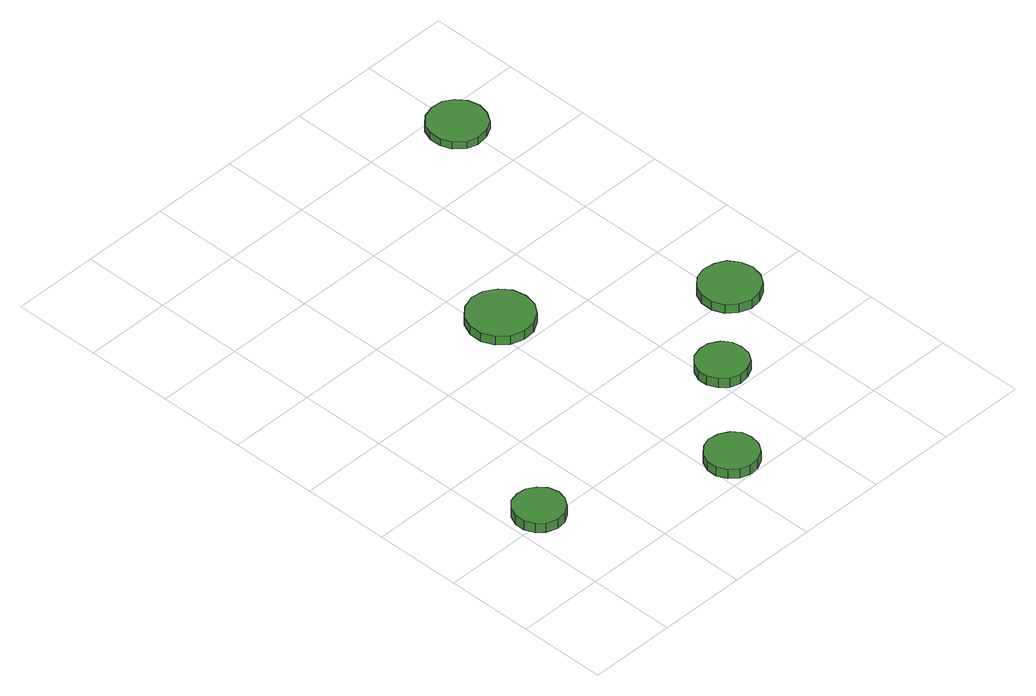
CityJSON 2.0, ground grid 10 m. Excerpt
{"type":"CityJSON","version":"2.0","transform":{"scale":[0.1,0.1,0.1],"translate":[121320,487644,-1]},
"CityObjects":{
"tree1":{"type":"SolitaryVegetationObject","attributes":{"function":"something"},"geometry":[{"type":"MultiSurface","lod":"1","boundaries":[[[0,1,2,3,4,5,6,7,8,9,10,11,12,13,14]],[[15,16,17,18,19,20,21,22,23,24,25,26,27,28,29]],[[0,29,28,1]],[[1,28,27,2]],[[2,27,26,3]],[[3,26,25,4]],[[4,25,24,5]],[[5,24,23,6]],[[6,23,22,7]],[[7,22,21,8]],[[8,21,20,9]],[[9,20,19,10]],[[10,19,18,11]],[[11,18,17,12]],[[12,17,16,13]],[[13,16,15,14]],[[14,15,29,0]]]}]},
"tree2":{"type":"SolitaryVegetationObject","attributes":{"function":"something"},"geometry":[{"type":"MultiSurface","lod":"1","boundaries":[[[30,31,32,33,34,35,36,37,38,39,40,41,42,43,44]],[[45,46,47,48,49,50,51,52,53,54,55,56,57,58,59]],[[30,59,58,31]],[[31,58,57,32]],[[32,57,56,33]],[[33,56,55,34]],[[34,55,54,35]],[[35,54,53,36]],[[36,53,52,37]],[[37,52,51,38]],[[38,51,50,39]],[[39,50,49,40]],[[40,49,48,41]],[[41,48,47,42]],[[42,47,46,43]],[[43,46,45,44]],[[44,45,59,30]]]}]},
"tree3":{"type":"SolitaryVegetationObject","attributes":{"function":"something"},"geometry":[{"type":"MultiSurface","lod":"1","boundaries":[[[60,61,62,63,64,65,66,67,68,69,70,71,72,73,74]],[[75,76,77,78,79,80,81,82,83,84,85,86,87,88,89]],[[60,89,88,61]],[[61,88,87,62]],[[62,87,86,63]],[[63,86,85,64]],[[64,85,84,65]],[[65,84,83,66]],[[66,83,82,67]],[[67,82,81,68]],[[68,81,80,69]],[[69,80,79,70]],[[70,79,78,71]],[[71,78,77,72]],[[72,77,76,73]],[[73,76,75,74]],[[74,75,89,60]]]}]},
"tree4":{"type":"SolitaryVegetationObject","attributes":{"function":"something"},"geometry":[{"type":"MultiSurface","lod":"1","boundaries":[[[90,91,92,93,94,95,96,97,98,99,100,101,102,103,104]],[[105,106,107,108,109,110,111,112,113,114,115,116,117,118,119]],[[90,119,118,91]],[[91,118,117,92]],[[92,117,116,93]],[[93,116,115,94]],[[94,115,114,95]],[[95,114,113,96]],[[96,113,112,97]],[[97,112,111,98]],[[98,111,110,99]],[[99,110,109,100]],[[100,109,108,101]],[[101,108,107,102]],[[102,107,106,103]],[[103,106,105,104]],[[104,105,119,90]]]}]},
"tree5":{"type":"SolitaryVegetationObject","attributes":{"function":"something"},"geometry":[{"type":"MultiSurface","lod":"1","boundaries":[[[120,121,122,123,124,125,126,127,128,129,130,131,132,133,134]],[[135,136,137,138,139,140,141,142,143,144,145,146,147,148,149]],[[120,149,148,121]],[[121,148,147,122]],[[122,147,146,123]],[[123,146,145,124]],[[124,145,144,125]],[[125,144,143,126]],[[126,143,142,127]],[[127,142,141,128]],[[128,141,140,129]],[[129,140,139,130]],[[130,139,138,131]],[[131,138,137,132]],[[132,137,136,133]],[[133,136,135,134]],[[134,135,149,120]]]}]},
"tree6":{"type":"SolitaryVegetationObject","attributes":{"function":"something"},"geometry":[{"type":"MultiSurface","lod":"1","boundaries":[[[150,151,152,153,154,155,156,157,158,159,160,161,162,163,164]],[[165,166,167,168,169,170,171,172,173,174,175,176,177,178,179]],[[150,179,178,151]],[[151,178,177,152]],[[152,177,176,153]],[[153,176,175,154]],[[154,175,174,155]],[[155,174,173,156]],[[156,173,172,157]],[[157,172,171,158]],[[158,171,170,159]],[[159,170,169,160]],[[160,169,168,161]],[[161,168,167,162]],[[162,167,166,163]],[[163,166,165,164]],[[164,165,179,150]]]}]}
},
"vertices":[
[63,111,20],[60,123,20],[53,132,20],[43,138,20],[32,139,20],[20,136,20],[12,128,20],[7,117,20],[7,105,20],[12,95,20],[20,87,20],[32,83,20],[43,84,20],[53,90,20],[60,100,20],[60,100,8],[53,90,8],[43,84,8],[32,83,8],[20,87,8],[12,95,8],[7,105,8],[7,117,8],[12,128,8],[20,136,8],[32,139,8],[43,138,8],[53,132,8],[60,123,8],[63,111,8],
[256,30,20],[254,42,20],[247,51,20],[236,57,20],[224,59,20],[213,55,20],[204,47,20],[199,36,20],[199,24,20],[204,13,20],[213,5,20],[224,1,20],[236,2,20],[247,8,20],[254,18,20],[254,18,8],[247,8,8],[236,2,8],[224,1,8],[213,5,8],[204,13,8],[199,24,8],[199,36,8],[204,47,8],[213,55,8],[224,59,8],[236,57,8],[247,51,8],[254,42,8],[256,30,8],
[253,340,20],[250,355,20],[241,367,20],[228,375,20],[213,377,20],[198,372,20],[187,362,20],[181,348,20],[181,333,20],[187,319,20],[198,309,20],[213,304,20],[228,305,20],[241,313,20],[250,325,20],[250,325,9],[241,313,9],[228,305,9],[213,304,9],[198,309,9],[187,319,9],[181,333,9],[181,348,9],[187,362,9],[198,372,9],[213,377,9],[228,375,9],[241,367,9],[250,355,9],[253,340,9],
[347,132,20],[345,143,20],[338,153,20],[327,159,20],[316,160,20],[304,156,20],[296,148,20],[291,137,20],[291,126,20],[296,115,20],[304,107,20],[316,103,20],[327,105,20],[338,110,20],[345,120,20],[345,120,8],[338,110,8],[327,105,8],[316,103,8],[304,107,8],[296,115,8],[291,126,8],[291,137,8],[296,148,8],[304,156,8],[316,160,8],[327,159,8],[338,153,8],[345,143,8],[347,132,8],
[442,208,19],[439,221,19],[431,233,19],[419,239,19],[405,241,19],[392,237,19],[381,227,19],[376,215,19],[376,201,19],[381,188,19],[392,179,19],[405,174,19],[419,176,19],[431,183,19],[439,194,19],[439,194,8],[431,183,8],[419,176,8],[405,174,8],[392,179,8],[381,188,8],[376,201,8],[376,215,8],[381,227,8],[392,237,8],[405,241,8],[419,239,8],[431,233,8],[439,221,8],[442,208,8],
[429,574,18],[426,587,18],[418,598,18],[407,605,18],[393,606,18],[380,602,18],[370,593,18],[365,581,18],[365,567,18],[370,555,18],[380,545,18],[393,541,18],[407,543,18],[418,549,18],[426,561,18],[426,561,9],[418,549,9],[407,543,9],[393,541,9],[380,545,9],[370,555,9],[365,567,9],[365,581,9],[370,593,9],[380,602,9],[393,606,9],[407,605,9],[418,598,9],[426,587,9],[429,574,9]
]}
